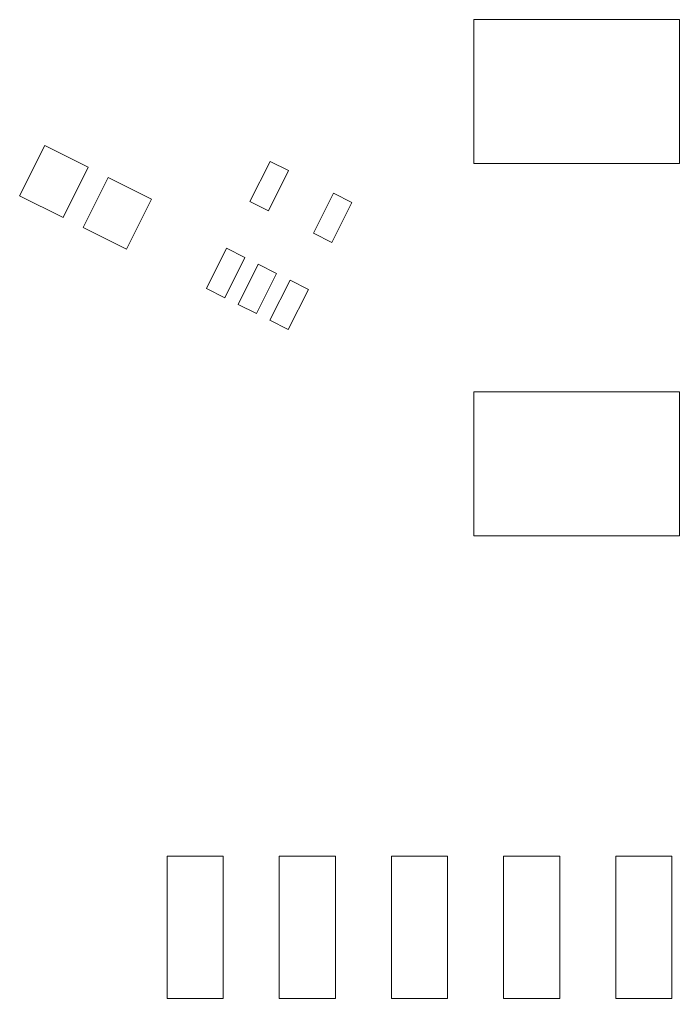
# Model space of a CAD drawing. Header units: inches. Extents: x 70.6 to 139.1, y 122.3 to 174.6.
# Drawn here: x 104.17 to 121.82, y 122.34 to 148.51 of the extents above; entities that cross this region are included whole.
import ezdxf

# ---------------------------------------------------------------- set-up
doc = ezdxf.new("R2010")
doc.units = ezdxf.units.IN
doc.header["$MEASUREMENT"] = 0
doc.layers.add('Calque 1', color=7, linetype='Continuous')

# ---------------------------------------------------------------- blocks, each defined once
blk = doc.blocks.new('block 2')
at = {"layer": 'Calque 1', "lineweight": 0}
for points in [[(121.817, 144.664), (121.817, 148.514), (116.317, 148.514), (116.317, 144.664), (121.817, 144.664)], [(104.169, 143.804), (105.332, 143.223), (106.003, 144.564), (104.841, 145.146), (104.169, 143.804)], [(111.36, 144.477), (110.868, 144.723), (110.331, 143.65), (110.823, 143.404), (111.36, 144.477)], [(105.868, 142.954), (107.031, 142.372), (107.702, 143.713), (106.54, 144.295), (105.868, 142.954)], [(113.059, 143.626), (112.567, 143.872), (112.03, 142.8), (112.522, 142.553), (113.059, 143.626)], [(110.196, 142.152), (109.704, 142.399), (109.166, 141.325), (109.658, 141.079), (110.196, 142.152)], [(111.045, 141.727), (110.553, 141.973), (110.016, 140.9), (110.508, 140.654), (111.045, 141.727)], [(111.895, 141.301), (111.403, 141.548), (110.866, 140.475), (111.357, 140.228), (111.895, 141.301)], [(121.817, 134.714), (121.817, 138.564), (116.317, 138.564), (116.317, 134.714), (121.817, 134.714)], [(108.116, 122.344), (109.616, 122.344), (109.616, 126.144), (108.116, 126.144), (108.116, 122.344)], [(111.116, 122.344), (112.616, 122.344), (112.616, 126.144), (111.116, 126.144), (111.116, 122.344)], [(114.116, 122.344), (115.616, 122.344), (115.616, 126.144), (114.116, 126.144), (114.116, 122.344)], [(117.116, 122.344), (118.616, 122.344), (118.616, 126.144), (117.116, 126.144), (117.116, 122.344)], [(120.116, 122.344), (121.616, 122.344), (121.616, 126.144), (120.116, 126.144), (120.116, 122.344)]]:
    blk.add_lwpolyline(points, dxfattribs=at)

msp = doc.modelspace()

# ---------------------------------------------------------------- block references
at = {"layer": 'Calque 1'}
msp.add_blockref('block 2', (0, 0), dxfattribs=at)

doc.saveas('drawing.dxf')
